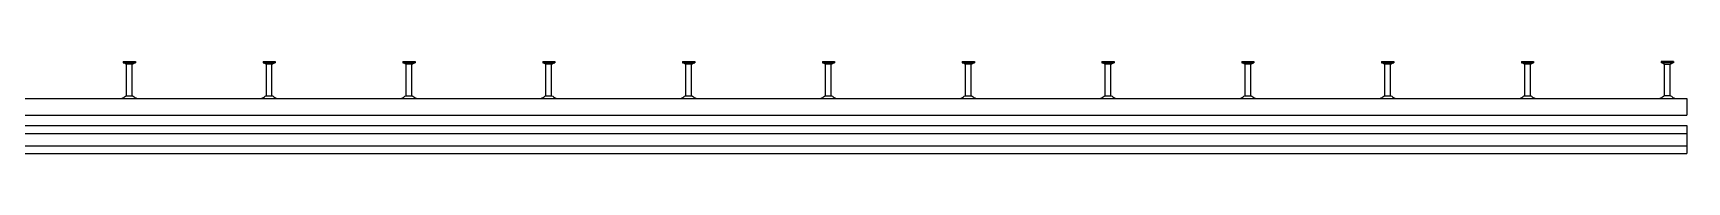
# Model space of a CAD drawing. Header units: millimetres. Extents: x 7963 to 14103, y -477 to 2743.
# Drawn here: x 11146 to 14103, y -477 to -313 of the extents above; entities that cross this region are included whole.
import ezdxf

# ---------------------------------------------------------------- set-up
doc = ezdxf.new("R2010")
doc.units = ezdxf.units.MM
doc.header["$LTSCALE"] = 10
doc.layers.add('HALFEN', color=2, linetype='CONTINUOUS')

msp = doc.modelspace()

# ---------------------------------------------------------------- linework, layer by layer
at = {"layer": 'HALFEN'}
for p, q in [((11307.3, -312.8), (11329.1, -312.8)), ((11307.3, -312.8), (11307.3, -315)), ((11307.3, -315), (11329.1, -315)), ((11312.7, -317.5), (11308.3, -315)), ((11313.1, -313.3), (11313.1, -314.5)), ((11313.2, -374), (11313.2, -318.3)), ((11322.7, -317.8), (11313.7, -317.8)), ((11323.2, -374), (11323.2, -318.3)), ((11323.3, -313.3), (11323.3, -314.5)), ((11323.7, -317.5), (11328, -315)), ((11329.1, -312.8), (11329.1, -315)), ((11557.3, -312.8), (11579.1, -312.8)), ((11557.3, -312.8), (11557.3, -315)), ((11557.3, -315), (11579.1, -315)), ((11562.7, -317.5), (11558.3, -315)), ((11563.1, -313.3), (11563.1, -314.5)), ((11563.2, -374), (11563.2, -318.3)), ((11572.7, -317.8), (11563.7, -317.8)), ((11573.2, -374), (11573.2, -318.3)), ((11573.3, -313.3), (11573.3, -314.5)), ((11573.7, -317.5), (11578, -315)), ((11579.1, -312.8), (11579.1, -315)), ((11807.3, -312.8), (11829.1, -312.8)), ((11807.3, -312.8), (11807.3, -315)), ((11807.3, -315), (11829.1, -315)), ((11812.7, -317.5), (11808.3, -315)), ((11813.1, -313.3), (11813.1, -314.5)), ((11813.2, -374), (11813.2, -318.3)), ((11822.7, -317.8), (11813.7, -317.8)), ((11823.2, -374), (11823.2, -318.3)), ((11823.3, -313.3), (11823.3, -314.5)), ((11823.7, -317.5), (11828, -315)), ((11829.1, -312.8), (11829.1, -315)), ((12057.3, -312.8), (12079.1, -312.8)), ((12057.3, -312.8), (12057.3, -315)), ((12057.3, -315), (12079.1, -315)), ((12062.7, -317.5), (12058.3, -315)), ((12063.1, -313.3), (12063.1, -314.5)), ((12063.2, -374), (12063.2, -318.3)), ((12072.7, -317.8), (12063.7, -317.8)), ((12073.2, -374), (12073.2, -318.3)), ((12073.3, -313.3), (12073.3, -314.5)), ((12073.7, -317.5), (12078, -315)), ((12079.1, -312.8), (12079.1, -315)), ((12307.3, -312.8), (12329.1, -312.8)), ((12307.3, -312.8), (12307.3, -315)), ((12307.3, -315), (12329.1, -315)), ((12312.7, -317.5), (12308.3, -315)), ((12313.1, -313.3), (12313.1, -314.5)), ((12313.2, -374), (12313.2, -318.3)), ((12322.7, -317.8), (12313.7, -317.8)), ((12323.2, -374), (12323.2, -318.3)), ((12323.3, -313.3), (12323.3, -314.5)), ((12323.7, -317.5), (12328, -315)), ((12329.1, -312.8), (12329.1, -315)), ((12557.3, -312.8), (12579.1, -312.8)), ((12557.3, -312.8), (12557.3, -315)), ((12557.3, -315), (12579.1, -315)), ((12562.7, -317.5), (12558.3, -315)), ((12563.1, -313.3), (12563.1, -314.5)), ((12563.2, -374), (12563.2, -318.3)), ((12572.7, -317.8), (12563.7, -317.8)), ((12573.2, -374), (12573.2, -318.3)), ((12573.3, -313.3), (12573.3, -314.5)), ((12573.7, -317.5), (12578, -315)), ((12579.1, -312.8), (12579.1, -315)), ((12807.3, -312.8), (12829.1, -312.8)), ((12807.3, -312.8), (12807.3, -315)), ((12807.3, -315), (12829.1, -315)), ((12812.7, -317.5), (12808.3, -315)), ((12813.1, -313.3), (12813.1, -314.5)), ((12813.2, -374), (12813.2, -318.3)), ((12822.7, -317.8), (12813.7, -317.8)), ((12823.2, -374), (12823.2, -318.3)), ((12823.3, -313.3), (12823.3, -314.5)), ((12823.7, -317.5), (12828, -315)), ((12829.1, -312.8), (12829.1, -315)), ((13057.3, -312.8), (13079.1, -312.8)), ((13057.3, -312.8), (13057.3, -315)), ((13057.3, -315), (13079.1, -315)), ((13062.7, -317.5), (13058.3, -315)), ((13063.1, -313.3), (13063.1, -314.5)), ((13063.2, -374), (13063.2, -318.3)), ((13072.7, -317.8), (13063.7, -317.8)), ((13073.2, -374), (13073.2, -318.3)), ((13073.3, -313.3), (13073.3, -314.5)), ((13073.7, -317.5), (13078, -315)), ((13079.1, -312.8), (13079.1, -315)), ((13307.3, -312.8), (13329.1, -312.8)), ((13307.3, -312.8), (13307.3, -315)), ((13307.3, -315), (13329.1, -315)), ((13312.7, -317.5), (13308.3, -315)), ((13313.1, -313.3), (13313.1, -314.5)), ((13313.2, -374), (13313.2, -318.3)), ((13322.7, -317.8), (13313.7, -317.8)), ((13323.2, -374), (13323.2, -318.3)), ((13323.3, -313.3), (13323.3, -314.5)), ((13323.7, -317.5), (13328, -315)), ((13329.1, -312.8), (13329.1, -315)), ((13557.3, -312.8), (13579.1, -312.8)), ((13557.3, -312.8), (13557.3, -315)), ((13557.3, -315), (13579.1, -315)), ((13562.7, -317.5), (13558.3, -315)), ((13563.1, -313.3), (13563.1, -314.5)), ((13563.2, -374), (13563.2, -318.3)), ((13572.7, -317.8), (13563.7, -317.8)), ((13573.2, -374), (13573.2, -318.3)), ((13573.3, -313.3), (13573.3, -314.5)), ((13573.7, -317.5), (13578, -315)), ((13579.1, -312.8), (13579.1, -315)), ((13807.3, -312.8), (13829.1, -312.8)), ((13807.3, -312.8), (13807.3, -315)), ((13807.3, -315), (13829.1, -315)), ((13812.7, -317.5), (13808.3, -315)), ((13813.1, -313.3), (13813.1, -314.5)), ((13813.2, -374), (13813.2, -318.3)), ((13822.7, -317.8), (13813.7, -317.8)), ((13823.2, -374), (13823.2, -318.3)), ((13823.3, -313.3), (13823.3, -314.5)), ((13823.7, -317.5), (13828, -315)), ((13829.1, -312.8), (13829.1, -315)), ((14079.1, -312.8), (14057.3, -312.8)), ((14057.3, -312.8), (14057.3, -315)), ((14079.1, -315), (14057.3, -315)), ((14062.7, -317.5), (14058.3, -315)), ((14063.1, -313.3), (14063.1, -314.5)), ((14063.2, -374), (14063.2, -318.3)), ((14063.7, -317.8), (14072.7, -317.8)), ((14073.2, -374), (14073.2, -318.3)), ((14073.3, -313.3), (14073.3, -314.5)), ((14073.7, -317.5), (14078, -315)), ((14079.1, -312.8), (14079.1, -315)), ((8033.2, -379), (14103.2, -379)), ((11312.4, -374), (11323.9, -374)), ((11562.4, -374), (11573.9, -374)), ((11812.4, -374), (11823.9, -374)), ((12062.4, -374), (12073.9, -374)), ((12312.4, -374), (12323.9, -374)), ((12562.4, -374), (12573.9, -374)), ((12812.4, -374), (12823.9, -374)), ((13062.4, -374), (13073.9, -374)), ((13312.4, -374), (13323.9, -374)), ((13562.4, -374), (13573.9, -374)), ((13812.4, -374), (13823.9, -374)), ((14073.9, -374), (14062.4, -374)), ((14103.2, -379), (14103.2, -404.2)), ((8033.2, -409), (14103.2, -409)), ((14103.2, -404.2), (14103.2, -409)), ((8033.2, -427.4), (14103.2, -427.4)), ((8033.2, -441.4), (14103.2, -441.4)), ((14103.2, -427.4), (14103.2, -477.4)), ((8033.2, -463.4), (14103.2, -463.4)), ((8033.2, -477.4), (14103.2, -477.4))]:
    msp.add_line(p, q, dxfattribs=at)
for centre, radius, start, end in [((11312.2, -318.3), 1, 0, 60), ((11324.2, -318.3), 1, 120, 180), ((11562.2, -318.3), 1, 0, 60), ((11574.2, -318.3), 1, 120, 180), ((11812.2, -318.3), 1, 0, 60), ((11824.2, -318.3), 1, 120, 180), ((12062.2, -318.3), 1, 0, 60), ((12074.2, -318.3), 1, 120, 180), ((12312.2, -318.3), 1, 0, 60), ((12324.2, -318.3), 1, 120, 180), ((12562.2, -318.3), 1, 0, 60), ((12574.2, -318.3), 1, 120, 180), ((12812.2, -318.3), 1, 0, 60), ((12824.2, -318.3), 1, 120, 180), ((13062.2, -318.3), 1, 0, 60), ((13074.2, -318.3), 1, 120, 180), ((13312.2, -318.3), 1, 0, 60), ((13324.2, -318.3), 1, 120, 180), ((13562.2, -318.3), 1, 0, 60), ((13574.2, -318.3), 1, 120, 180), ((13812.2, -318.3), 1, 0, 60), ((13824.2, -318.3), 1, 120, 180), ((14062.2, -318.3), 1, 0, 60), ((14074.2, -318.3), 1, 120, 180), ((11301.6, -367.2), 11.8, 270, 294.6836), ((11297.3, -357.7), 22.2, 294.6836, 312.9728), ((11339.1, -357.7), 22.2, 227.0272, 245.3164), ((11334.7, -367.2), 11.8, 245.3164, 270), ((11551.6, -367.2), 11.8, 270, 294.6836), ((11547.3, -357.7), 22.2, 294.6836, 312.9728), ((11589.1, -357.7), 22.2, 227.0272, 245.3164), ((11584.7, -367.2), 11.8, 245.3164, 270), ((11801.6, -367.2), 11.8, 270, 294.6836), ((11797.3, -357.7), 22.2, 294.6836, 312.9728), ((11839.1, -357.7), 22.2, 227.0272, 245.3164), ((11834.7, -367.2), 11.8, 245.3164, 270), ((12051.6, -367.2), 11.8, 270, 294.6836), ((12047.3, -357.7), 22.2, 294.6836, 312.9728), ((12089.1, -357.7), 22.2, 227.0272, 245.3164), ((12084.7, -367.2), 11.8, 245.3164, 270), ((12301.6, -367.2), 11.8, 270, 294.6836), ((12297.3, -357.7), 22.2, 294.6836, 312.9728), ((12339.1, -357.7), 22.2, 227.0272, 245.3164), ((12334.7, -367.2), 11.8, 245.3164, 270), ((12551.6, -367.2), 11.8, 270, 294.6836), ((12547.3, -357.7), 22.2, 294.6836, 312.9728), ((12589.1, -357.7), 22.2, 227.0272, 245.3164), ((12584.7, -367.2), 11.8, 245.3164, 270), ((12801.6, -367.2), 11.8, 270, 294.6836), ((12797.3, -357.7), 22.2, 294.6836, 312.9728), ((12839.1, -357.7), 22.2, 227.0272, 245.3164), ((12834.7, -367.2), 11.8, 245.3164, 270), ((13051.6, -367.2), 11.8, 270, 294.6836), ((13047.3, -357.7), 22.2, 294.6836, 312.9728), ((13089.1, -357.7), 22.2, 227.0272, 245.3164), ((13084.7, -367.2), 11.8, 245.3164, 270), ((13301.6, -367.2), 11.8, 270, 294.6836), ((13297.3, -357.7), 22.2, 294.6836, 312.9728), ((13339.1, -357.7), 22.2, 227.0272, 245.3164), ((13334.7, -367.2), 11.8, 245.3164, 270), ((13551.6, -367.2), 11.8, 270, 294.6836), ((13547.3, -357.7), 22.2, 294.6836, 312.9728), ((13589.1, -357.7), 22.2, 227.0272, 245.3164), ((13584.7, -367.2), 11.8, 245.3164, 270), ((13801.6, -367.2), 11.8, 270, 294.6836), ((13797.3, -357.7), 22.2, 294.6836, 312.9728), ((13839.1, -357.7), 22.2, 227.0272, 245.3164), ((13834.7, -367.2), 11.8, 245.3164, 270), ((14051.6, -367.2), 11.8, 270, 294.6836), ((14047.3, -357.7), 22.2, 294.6836, 312.9728), ((14089.1, -357.7), 22.2, 227.0272, 245.3164), ((14084.7, -367.2), 11.8, 245.3164, 270)]:
    msp.add_arc(centre, radius, start, end, dxfattribs=at)

doc.saveas('drawing.dxf')
